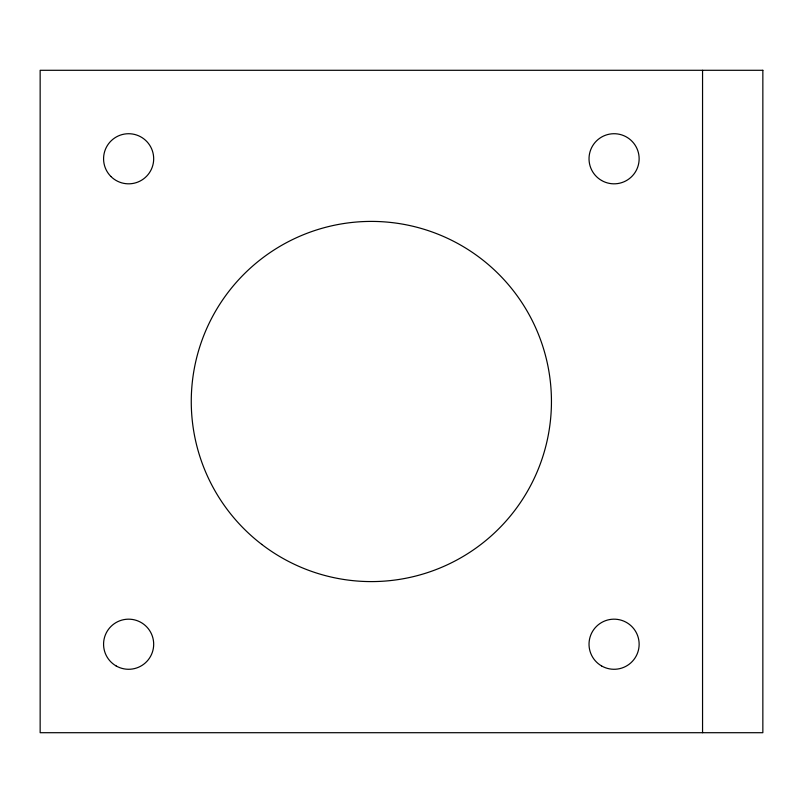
<?xml version="1.0" encoding="UTF-8"?>
<svg xmlns="http://www.w3.org/2000/svg" width="803" height="803" viewBox="0 0 803 803"><rect width="100%" height="100%" fill="white"/><g stroke="black" fill="none" stroke-linecap="round" stroke-linejoin="round"><path stroke-width="1.2" d="M702.555 70.293L702.555 732.707M762.85 70.293L40.15 70.293L40.15 732.707L762.85 732.707L762.85 70.293M116.104 665.928A25.054 25.054 0 0 0 153.684 644.227A25.054 25.054 0 0 0 116.104 622.526A25.054 25.054 0 0 0 116.104 665.928M601.557 665.928A25.054 25.054 0 0 0 639.138 644.227A25.054 25.054 0 0 0 601.557 622.526A25.054 25.054 0 0 0 601.557 665.928M110.914 176.489A25.054 25.054 0 0 0 152.831 165.257A25.054 25.054 0 0 0 122.146 134.573A25.054 25.054 0 0 0 110.914 176.489M601.557 180.474A25.054 25.054 0 0 0 639.138 158.773A25.054 25.054 0 0 0 601.557 137.072A25.054 25.054 0 0 0 601.557 180.474M261.728 544.374A180.083 180.083 0 0 0 549.904 425.008A180.083 180.083 0 0 0 302.44 235.118A180.083 180.083 0 0 0 261.728 544.374"/></g></svg>
